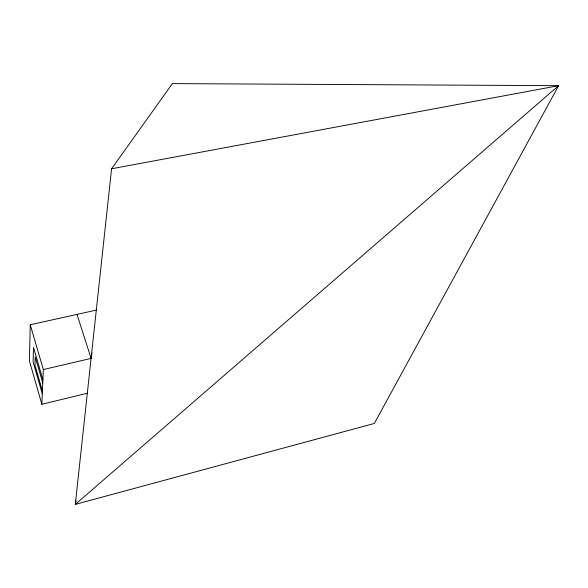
<?xml version="1.0" encoding="UTF-8"?>
<svg xmlns="http://www.w3.org/2000/svg" width="588" height="588" viewBox="0 0 588 588"><rect width="100%" height="100%" fill="white"/><g stroke="black" fill="none" stroke-linecap="round" stroke-linejoin="round"><path stroke-width="0.88" d="M96.63 310.045L30.253 324.767L29.4 360.804L41.844 404.279L87.318 393.24M41.844 404.279L43.343 369.565L30.253 324.767M111.588 168.771L75.293 504.394L374.35 423.448L558.6 85.679L172.387 83.606L111.588 168.771L558.6 85.679L75.293 504.394L76.124 500.822M43.343 369.565L91.081 358.393L91.978 353.05M77.013 314.396L91.081 358.393M42.902 379.76L33.523 347.464L33.104 361.899L42.292 393.798M42.762 382.92L35.251 356.997L34.986 365.251L42.417 390.998"/></g></svg>
